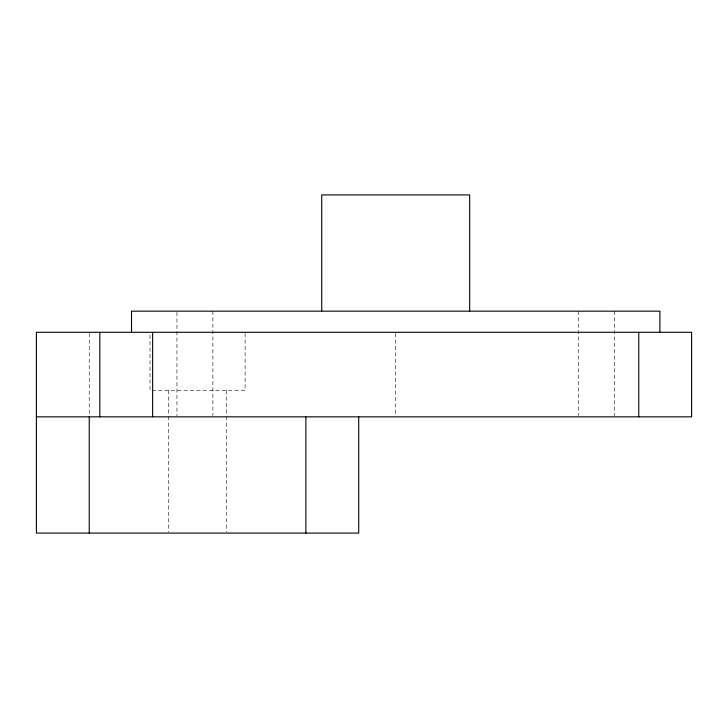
<?xml version="1.0" encoding="UTF-8"?>
<svg xmlns="http://www.w3.org/2000/svg" width="728" height="728" viewBox="0 0 728 728"><rect width="100%" height="100%" fill="white"/><g stroke="black" fill="none" stroke-linecap="round" stroke-linejoin="round"><path stroke-width="0.55" stroke-dasharray="3.64 2.73" d="M614.459 311.165L614.459 415.706M578.523 311.165L578.523 415.706M395.704 333.424L395.704 415.715M245.109 333.415L245.109 390.417L150.004 390.417L150.004 333.415M226.617 390.417L226.617 415.333M226.617 416.462L226.617 531.95M212.885 311.165L212.885 415.706M176.95 312.294L176.95 415.706M168.496 390.417L168.496 415.333M168.496 416.462L168.496 531.95M89.235 333.433L89.235 416.243"/><path stroke-width="1.09" d="M36.4 416.835L691.6 416.835L691.6 332.296L36.4 332.296L36.4 533.087L358.713 533.087L358.713 416.835M659.896 332.296L659.896 311.165L131.513 311.165L131.513 332.296M638.765 332.296L638.765 416.835M469.678 311.165L469.678 194.913L321.731 194.913L321.731 311.165M305.878 416.835L305.878 533.087M152.643 332.296L152.643 416.835M99.809 332.296L99.809 416.835M89.235 416.835L89.235 533.087"/></g></svg>
